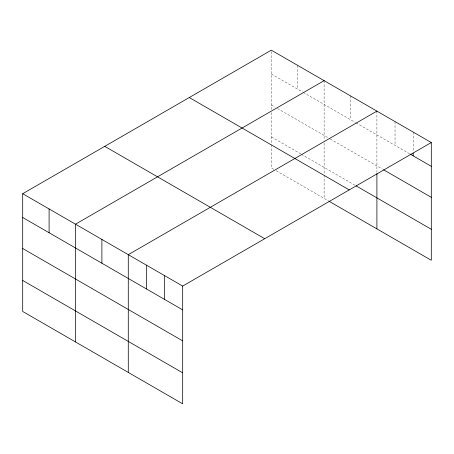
<?xml version="1.0" encoding="UTF-8"?>
<svg xmlns="http://www.w3.org/2000/svg" width="454" height="454" viewBox="0 0 454 454"><rect width="100%" height="100%" fill="white"/><g stroke="black" fill="none" stroke-linecap="round" stroke-linejoin="round"><path stroke-width="0.34" stroke-dasharray="2.27 1.7" d="M271.322 73.962L302.631 92.037M303.244 92.395L355.42 122.518M356.038 122.869L409.542 153.764M271.322 104.97L275.005 107.099M277.462 108.512L329.638 138.64M330.251 138.992L382.347 169.07M271.322 136.915L300.786 153.929M301.399 154.286L355.42 185.47M273.779 169.342L271.322 167.923L271.322 144.667M276.231 170.761L328.412 200.884M413.168 132.069L413.168 151.659M395.037 121.598L395.037 145.388M376.905 111.134L376.905 172.179M350.511 95.89L350.511 119.68M324.116 80.653L324.116 140.309M324.116 143.089L324.116 174.444M324.116 175.148L324.116 198.404M297.716 65.41L297.716 89.2M271.322 51.569L271.322 109.834M271.322 112.609L271.322 143.963"/><path stroke-width="0.68" d="M22.7 193.71L182.678 286.077L182.678 403.827L22.7 311.467L22.7 193.71L271.322 50.173L431.3 142.533L431.3 260.29L329.025 201.241M324.116 80.653L75.495 224.191L75.495 341.947M376.905 111.134L128.283 254.671L128.283 372.428M182.678 286.077L431.3 142.533M410.149 154.11L431.3 166.323M383.556 169.768L431.3 197.331M356.038 185.828L431.3 229.281M189.278 97.542L349.257 189.903M104.743 146.341L264.722 238.708M22.7 217.5L182.678 309.866M22.7 248.508L182.678 340.875M22.7 280.459L182.678 372.819M413.168 153.06L413.168 155.858M376.905 173.57L376.905 228.884M164.547 275.606L164.547 299.396M146.415 265.142L146.415 288.931M101.889 239.434L101.889 263.224M49.094 208.953L49.094 232.743"/></g></svg>
